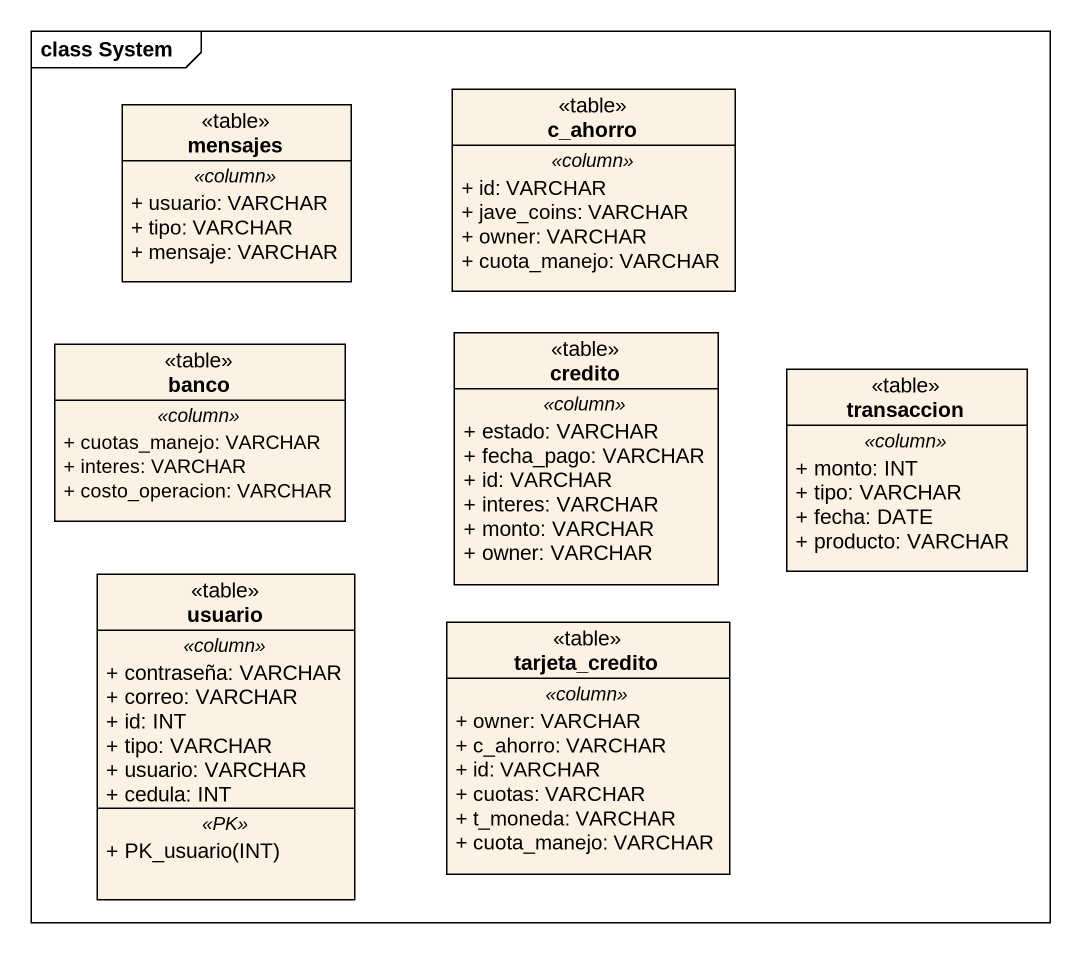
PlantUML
@startuml
mainframe class System
hide circle
hide empty members
skinparam classAttributeIconSize 0
class mensajes <<table>> {
  .. <<column>> ..
  + usuario: VARCHAR
  + tipo: VARCHAR
  + mensaje: VARCHAR
}
class c_ahorro <<table>> {
  .. <<column>> ..
  + id: VARCHAR
  + jave_coins: VARCHAR
  + owner: VARCHAR
  + cuota_manejo: VARCHAR
}
class banco <<table>> {
  .. <<column>> ..
  + cuotas_manejo: VARCHAR
  + interes: VARCHAR
  + costo_operacion: VARCHAR
}
class credito <<table>> {
  .. <<column>> ..
  + estado: VARCHAR
  + fecha_pago: VARCHAR
  + id: VARCHAR
  + interes: VARCHAR
  + monto: VARCHAR
  + owner: VARCHAR
}
class transaccion <<table>> {
  .. <<column>> ..
  + monto: INT
  + tipo: VARCHAR
  + fecha: DATE
  + producto: VARCHAR
}
class usuario <<table>> {
  .. <<column>> ..
  + contraseña: VARCHAR
  + correo: VARCHAR
  + id: INT
  + tipo: VARCHAR
  + usuario: VARCHAR
  + cedula: INT
  .. <<PK>> ..
  + PK_usuario(INT)
}
class tarjeta_credito <<table>> {
  .. <<column>> ..
  + owner: VARCHAR
  + c_ahorro: VARCHAR
  + id: VARCHAR
  + cuotas: VARCHAR
  + t_moneda: VARCHAR
  + cuota_manejo: VARCHAR
}
@enduml
